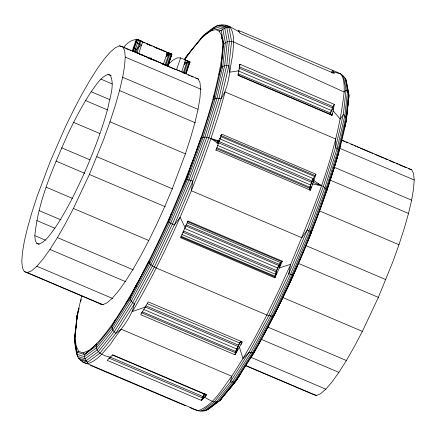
<?xml version="1.0" encoding="UTF-8"?>
<svg xmlns="http://www.w3.org/2000/svg" width="436" height="436" viewBox="0 0 436 436"><rect width="100%" height="100%" fill="white"/><g stroke="black" fill="none" stroke-linecap="round" stroke-linejoin="round"><path stroke-width="0.65" d="M346.397 83.859C347.269 78.186 341.868 74.071 337.186 72.245L238.143 30.258L240.122 33.409L334.352 73.488L332.368 70.338L331.469 72.512M187.567 223.079L280.55 262.625L276.571 270.593L276.402 274.538L274.898 277.836L180.668 237.756L187.965 221.025L282.359 261.208L276.402 274.538L275.683 273.1C277.443 269.214 278.599 263.295 282.359 261.208M184.477 59.912L192.358 48.93L201.138 38.706L206.887 33.496L211.836 30.471L215.907 29.675L219.052 31.12L221.226 34.787L222.398 40.624L222.545 48.549L221.188 67.406L213.695 99.261L201.803 137.4L186.319 179.212L168.307 221.853L148.992 262.423L129.683 298.148L111.703 326.597L96.274 345.835L84.453 354.55C84.159 357.449 85.374 360.381 87.641 362.218L87.565 363.738L198.129 410.767C207.165 413.083 213.335 404.913 220.049 400.482L236.83 379.821L240.928 373.341L237.38 378.285M34.826 235.642C38.286 200.195 53.426 167.081 67.547 134.795C74.6 120.004 82.148 105.408 91.157 91.702C96.034 85.451 100.204 77.325 108.03 74.398L110.341 75.15C114.984 85.483 109.698 97.342 107.954 107.845C102.16 129.345 94.225 150.207 85.391 170.629C76.791 189.943 67.466 209.018 55.873 226.731C50.996 232.988 46.832 241.108 39 244.035L36.689 243.283L35.289 240.465L34.826 235.642L45.448 240.165M81.761 295.679L77.123 315.37L75.188 336.881L76.066 346.064L78.742 351.438L83.145 352.866L84.453 354.55C102.318 341.023 114.341 321.79 125.966 303.009C143.106 274.048 157.908 243.779 171.522 213.024C192.554 163.129 212.975 112.161 221.679 58.451M122.734 46.854L124.614 50.625L125.23 57.067L124.576 66.027L122.663 77.281L119.54 90.552L115.289 105.512L110.003 121.797L103.823 139.002L89.385 174.471L73.401 208.446L65.313 223.821L57.427 237.604L49.933 249.457L43.028 259.088L36.864 266.26L31.61 270.794L27.386 272.582L24.296 271.579L22.421 267.813L21.8 261.366L22.454 252.411L24.367 241.157L27.49 227.886L31.746 212.921L37.027 196.636L50.14 161.729L65.536 126.571L73.63 109.986L81.717 94.612L89.603 80.829L97.097 68.975L104.002 59.345L110.166 52.173L115.42 47.638L119.644 45.851L122.734 46.854L198.582 79.112M341.497 139.901L411.704 169.762L413.579 173.533L414.2 179.975L413.546 188.935L411.633 200.189L408.51 213.46L404.254 228.42L398.973 244.705L392.792 261.911L378.355 297.379L362.37 331.36L354.283 346.729L346.397 360.512L338.903 372.366L331.998 381.996L325.834 389.168L320.58 393.708L316.356 395.496L313.266 394.493L245.566 365.695M348.015 103.964L346.865 114.564M76.093 326.798C74.076 336.777 74.289 346.527 77.472 356.348C79.341 360.103 83.058 362.834 87.173 363.619M76.278 324.782L76.518 322.095M76.638 320.749L77.123 315.37L78.845 308.072L76.12 324.112M74.747 338.058L74.447 340.761L74.763 342.058M74.894 336.706L75.194 334.003M75.346 332.646L76.54 321.828M76.687 320.476L76.987 317.768M274.8 276.904L275.683 273.1L274.898 277.836L274.8 276.904L180.575 236.824M214.501 93.408L213.695 99.261L217.003 98.16L221.161 98.476C229.609 86.05 229.341 69.629 232.666 55.356C233.146 45.873 235.489 35.207 229.919 26.732C219.194 21.25 211.4 28.923 203.383 35.518L186.608 56.179L184.215 59.961M334.281 104.389L332.265 115.436L238.04 75.357L240.051 64.31L334.281 104.389L331.938 109.18L330.123 114.183L237.767 74.899M345.274 123.917L344.593 127.928L346.315 120.63L348.991 95.239L346.462 81.723M346.407 117.235L346.636 115.9M216.975 143.188L217.864 141.019L312.094 181.098L309.882 187.262L309.484 190.243M240.928 344.609L242.438 341.955L148.207 301.875L140.757 314.699L234.982 354.779L240.928 344.609L241.631 341.399M280.55 262.625L279.394 267.895L290.698 264.287C313.544 208.8 337.682 152.186 344.14 92.012A183.507 30.782 -67 0 0 340.483 73.76L333.649 72.033M77.374 315.778L77.063 317.092L77.123 315.37L74.54 338.777L77.036 352.141L76.976 354.277L84.475 356.713L96.432 347.901L112.036 328.45L130.217 299.674L149.744 263.546L169.277 222.518L187.496 179.392L203.149 137.106L215.177 98.541L222.752 66.327L225.368 42.657L222.84 29.141L215.34 26.71L211.836 30.471M78.611 310.519L79.074 308.546M80.774 301.314L81.238 299.341M342.178 75.853L343.459 76.267L346.042 90.072L343.366 114.254L345.873 117.197L346.375 118.908L338.794 151.123L338.821 152.486C318.471 221.673 290.082 288.474 254.809 351.367L251.605 356.446C273.312 319.544 291.706 280.768 307.86 241.141C323.485 201.955 337.851 162.05 346.315 120.63L348.991 95.239L345.961 79.652M235.495 352.751L234.982 354.779L237.348 347.721L240.781 341.29L238.508 345.198L236.459 352.304L237.348 347.721L235.495 352.751L141.264 312.672M317.975 185.158L318.531 183.207M334.074 168.171L340.14 146.845M218.954 74.491L221.188 67.406L223.772 44.003L221.275 30.64C223.145 28.405 226.093 27.228 228.993 27.582L229.919 26.732L239.419 31.953M338.821 152.486L326.548 191.382L326.929 190.619C325.163 185.142 317.43 184.913 313.31 182.172L315.975 174.253L221.744 134.174L221.281 134.729M216.899 147.717L309.882 187.262L311.037 183.703L321.474 185.643L313.849 180.575L313.266 178.591L315.975 174.253M169.135 53.029L171.871 54.282L167.904 65.863L165.124 64.773L169.135 53.029L142.692 41.78C135.912 36.7 128.004 41.344 123.573 47.628M165.871 65.073L169.871 53.345M167.032 65.531L171.021 53.846M167.74 65.798L171.713 54.184M174.569 69.297L176.569 69.673L186.161 73.624L183.338 72.534L187.349 60.773L180.602 57.901L177.016 57.928L172.384 60.588L168.203 64.506M184.085 72.834L188.09 61.089L187.349 60.773M185.245 73.286L189.24 61.59L188.09 61.089M185.954 73.548L189.933 61.923L189.24 61.59M215.902 150.453L221.744 134.174L220.752 135.841M139.798 54.064L132.353 50.745L136.294 39.235L142.692 41.78L138.664 53.535L165.124 64.773M132.893 50.968L132.353 50.745L138.664 53.535L132.893 50.968L136.86 39.393M133.34 51.17L137.329 39.556M134.528 51.704L138.544 40.036M136.043 52.385L140.07 40.668M136.904 52.772L140.937 41.033M150.447 59.182L150.867 57.966M176.569 69.673L180.602 57.901M186.123 73.613L189.933 61.923M313.31 182.172L310.503 190.232L215.842 149.935M150.556 59.176L151.003 57.884M192.096 162.47L186.319 179.212L182.221 187.703M330.123 114.183L331.404 110.488L333.562 108.657M204.56 393.55L202.506 399.452L201.465 400.444L107.234 360.365L112.679 354.779L206.909 394.858L202.506 399.452L204.925 393.479M171.522 213.024L168.307 221.853L174.275 225.129L180.133 217.259L191.339 190.739L201.683 164.307L210.91 138.621L218.801 114.308L225.15 91.969L335.715 138.997L335.627 147.166L323.343 186.564L307.347 229.761L288.741 273.819L268.778 315.729L248.836 352.637L230.257 382.034L214.321 401.905L202.102 410.908L200.827 410.494M112.439 355.062L204.173 394.079L201.465 400.444L204.511 393.534M307.86 241.141L311.446 232.432L307.347 229.761L301.897 237.762L191.339 190.739L192.881 181.076L208.877 137.874L221.161 98.476L228.905 65.569L231.576 41.387L228.993 27.582L221.33 25.092M217.864 141.019L218.251 140.163M217.94 142.588L311.544 182.401L313.266 178.591L219.662 138.779M285.907 291.248L297.161 266.461M239.489 65.542L240.051 64.31L239.462 65.384M206.043 394.324L204.664 397.283C209.144 399.632 215.008 404.341 220.049 400.482L236.83 379.821L254.809 351.367L253.834 352.255L235.653 381.026L234.094 381.832L230.257 382.034L231.794 376.235L242.977 358.539L254.755 337.965L266.827 315.01L278.909 290.251L290.698 264.287L288.741 273.819L293.433 275.072L274.119 315.642L272.162 316.302L266.827 315.01L156.268 267.987C153.368 266.51 149.673 264.848 148.736 261.453L129.683 298.148L125.966 303.009M312.672 179.817L313.266 178.591M201.138 38.706L202.032 36.946L213.858 28.231L221.275 30.64L219.052 31.12M137.209 283.362L129.683 298.148L131.225 301.222L134.37 303.952C131.214 319.005 118.941 330.848 110.918 343.59C104.144 351.236 97.828 360.627 87.565 363.738L82.954 362.24L82.393 361.117M222.3 397.294L221.401 399.054L219.788 400.243M115.289 319.904L111.703 326.597L112.87 330.27L115.796 333.344L121.235 329.213L231.794 376.235C222.06 388.716 213.749 404.924 198.129 410.767L193.519 409.268L189.873 407.431M331.404 115.371L332.728 113.126L331.3 115.088M332.199 73.117L333.251 71.4M184.45 59.596L186.608 56.179L193.262 48.14M184.875 59.574L185.965 57.852M187.055 56.124L187.785 54.974M217.793 143.291L219.624 140.496C213.46 140.675 206.964 135.122 200.909 137.945L186.319 179.212L192.881 181.076L174.275 225.129L154.317 267.045L134.37 303.952L115.796 333.344L99.855 353.22L87.641 362.218L79.979 359.733M217.313 142.321L218.818 140.103M219.946 138.435L220.692 137.324L219.793 138.288M226.687 392.182L231.08 387.07L235.02 381.582M231.08 387.07L236.83 379.821L228.284 390.1M194.107 47.088L194.952 46.036M196.216 44.456L203.383 35.518L204.528 34.858M226.573 392.155L227.429 391.125M182.82 232.148L183.676 231.145M133.983 51.731L136.146 49.339L141.335 45.153L135.204 41.698M208.092 409.29L209.58 407.769M187.186 222.028L188.129 221.128M110.433 357.204C103.997 355.983 94.121 352.343 96.661 343.851L84.453 354.55L77.036 352.141L78.742 351.438M311.544 182.401L313.849 180.575M205.094 34.531L209.296 31.436M210.343 30.662L217.166 25.637L224.736 28.095L227.292 41.736L224.654 65.634L217.003 98.16L204.86 137.095L189.055 179.785L170.661 223.325L150.938 264.745L131.225 301.222L112.87 330.27L97.119 349.912L85.047 358.806L77.472 356.348L74.921 342.701M210.114 407.371L211.193 406.581M213.88 404.603L216.027 403.017M206.266 410.363L218.338 401.469L234.094 381.832L252.449 352.784L272.162 316.302L291.886 274.887L310.274 231.347L326.079 188.652L338.222 149.717L345.873 117.197L348.517 93.299L347.508 91.533L346.042 90.072L344.14 92.012L233.647 41.981C230.322 40.613 226.257 41.36 223.772 44.003L222.545 48.549L221.188 67.406L224.654 65.634L228.905 65.569L229.816 72.158L238.933 70.785M183.976 64.435L186.139 62.92L190.091 62.021M166.127 56.467L168.143 55.11L171.871 54.282M83.145 352.866L89.167 350.321M145.204 307.14L132.419 311.517C150.371 281.182 165.871 249.474 180.133 217.259L185.169 227.815M309.882 187.262L311.642 186.99L309.5 189.082L310.503 190.232M184.842 73.695L186.068 73.591M166.699 65.934L167.942 65.874M166.754 53.639L171.795 54.337L167.849 65.847L165.391 65.318M166.416 54.696L168.143 55.11L166.677 54.233M166.803 53.078L171.795 54.337L167.484 52.325L163.462 64.081L167.849 65.847L164.781 64.92M166.323 54.614L168.143 55.11M167.25 52.979L171.795 54.337L166.808 52.266M167.271 52.881L171.795 54.337L166.786 52.293M141.853 54.936L142.659 55.23M219.21 25.086L226.834 27.561L229.407 41.3L226.747 65.373L219.041 98.138L206.811 137.356L190.892 180.357L172.367 224.213L152.496 265.938L132.642 302.677L114.15 331.938L98.285 351.721L86.126 360.681L78.496 358.207M195.644 78.115L198.118 78.916L199.993 82.687L200.615 89.129L199.96 98.089L198.048 109.343L194.925 122.614L190.668 137.574L185.387 153.859L172.275 188.772L164.77 206.533L156.878 223.924L148.785 240.509L140.697 255.883L132.811 269.666L125.317 281.52L118.407 291.15L112.248 298.322L106.994 302.857L102.771 304.65L99.681 303.647M408.614 168.759L411.704 169.762M202.953 410.505L204.222 410.914L216.387 401.959L232.252 382.17L250.744 352.915L270.598 316.171L290.469 274.446L308.993 230.59L324.913 187.589L337.142 148.371L344.849 115.605L347.508 91.533L344.936 77.793M162.699 64.125L167.849 65.847L162.257 63.487M162.263 63.879L167.849 65.847L162.236 63.503M147.128 44.058L147.711 44.292M156.143 47.949L158.023 48.718M159.271 49.224L161.151 49.993M163.653 51.012L165.533 51.78L163.691 50.974M183.338 72.534L181.67 71.842L185.703 60.075L190.014 62.07M153.101 46.576L162.448 50.456M150.371 58.555L152.246 59.334M153.494 59.857L154.742 60.375M160.361 62.719L159.113 62.201L160.388 62.702M147.673 57.345L149.199 57.988M150.442 58.511L151.684 59.034M153.548 59.825L154.791 60.348M156.039 60.871L157.282 61.394M221.619 38.395L222.867 38.929M239.489 66.822L333.099 106.64M238.901 68.076L332.505 107.888M238.421 70.937L331.404 110.488M238.127 73.733L330.483 113.017M148.262 44.532L149.924 45.235M119.644 45.851L122.151 46.914M123.404 47.448L125.285 48.249M126.538 48.783L128.424 49.584M129.677 50.118L130.931 50.647M147.226 57.579L148.48 58.113M164.775 65.046L166.029 65.58M168.541 66.648L174.182 69.046M182.957 72.779L184.837 73.58M187.971 74.91L189.851 75.711M191.104 76.246L192.985 77.047M342.8 140.768L344.68 141.564M345.933 142.098L347.814 142.899M350.947 144.229L352.828 145.03M354.081 145.564L355.961 146.365M357.215 146.899L359.095 147.695M360.349 148.229L370.377 152.496M371.63 153.031L372.884 153.565M374.764 154.36L383.544 158.094M384.797 158.628L387.304 159.696M389.185 160.497L394.825 162.895M396.079 163.429L397.959 164.23M399.213 164.759L406.107 167.691M125.23 57.067L201.078 89.326M339.606 148.251L414.2 179.975M122.663 77.281L197.884 109.273M333.905 167.13L411.633 200.189M108.03 74.398L111.153 75.728M100.934 79.129L112.188 83.919M119.54 90.552L195.388 122.81M329.529 179.866L408.51 213.46M220.769 135.46L314.999 175.539M220.839 136.615L314.443 176.427M219.079 142.092L210.91 138.621L218.529 143.695M91.157 91.702L109.91 99.681M217.602 145.417L310.585 184.968M216.665 148.698L309.647 188.243M85.554 100.569L107.43 109.877M110.003 121.797L185.224 153.788M319.365 210.844L398.973 244.705M73.602 122.385L99.855 133.552M96.89 156.704L172.738 188.968M305.625 245.49L385.86 279.618M61.639 147.804L89.767 159.767M89.385 174.471L165.233 206.729M298.12 263.257L378.355 297.379M56.026 161.097L84.78 173.326M187.78 221.755L281.389 261.573M186.455 224.883L279.432 264.434M185.24 225.717L278.844 265.529M184.679 228.437L277.661 267.987M183.589 231.042L276.571 270.593M183.115 232.323L276.097 271.873M181.73 234.426L275.339 274.239M181.289 236.35L274.893 276.168M46.216 187.213L72.469 198.38M73.401 208.446L148.621 240.443M282.762 297.499L362.37 331.36M39.082 210.593L60.958 219.897M36.744 220.518L54.871 228.23M57.427 237.604L133.274 269.862M268.042 327.185L346.397 360.512M36.689 243.283L39.191 244.345M49.933 249.457L125.781 281.716M135.187 285.716L136.441 286.25M261.18 339.306L338.903 372.366M147.335 303.701L239.691 342.985M146.153 305.914L238.508 345.198M144.937 306.884L237.92 346.435M143.826 309.484L236.803 349.029M36.864 266.26L112.711 298.518M235.391 350.697L236.824 351.312M250.618 357.177L325.834 389.168M142.261 311.762L235.865 351.574M27.386 272.582L103.234 304.846M245.523 365.368L316.356 395.496M24.296 271.579L102.024 304.644M110.014 357.013L202.996 396.564M108.837 358.054L202.44 397.866M132.353 50.745L139.842 53.971M141.711 54.778L142.959 55.318M144.834 56.124L146.082 56.658M145.008 43.055L136.294 39.235L143.079 42.401M146.256 43.605L147.499 44.15M149.368 44.968L151.859 46.058M147.951 57.465L148.845 57.874M225.308 25.233L229.042 26.896M184.428 61.983L186.139 62.92M133.46 47.529L136.146 49.339M184.837 405.246L185.295 405.742L91.064 365.662L90.612 365.166M333.164 110.864L340.374 119.181L343.366 114.254L335.627 147.166L338.222 149.717L338.794 151.123C318.215 221.09 289.509 288.654 253.834 352.255L252.449 352.784L248.836 352.637L242.977 358.539L239.429 347.22M222.398 40.624L223.772 44.003L221.226 34.787M348.522 95.217L348.898 97.223L348.184 101.986L348.151 100.008"/></g></svg>
